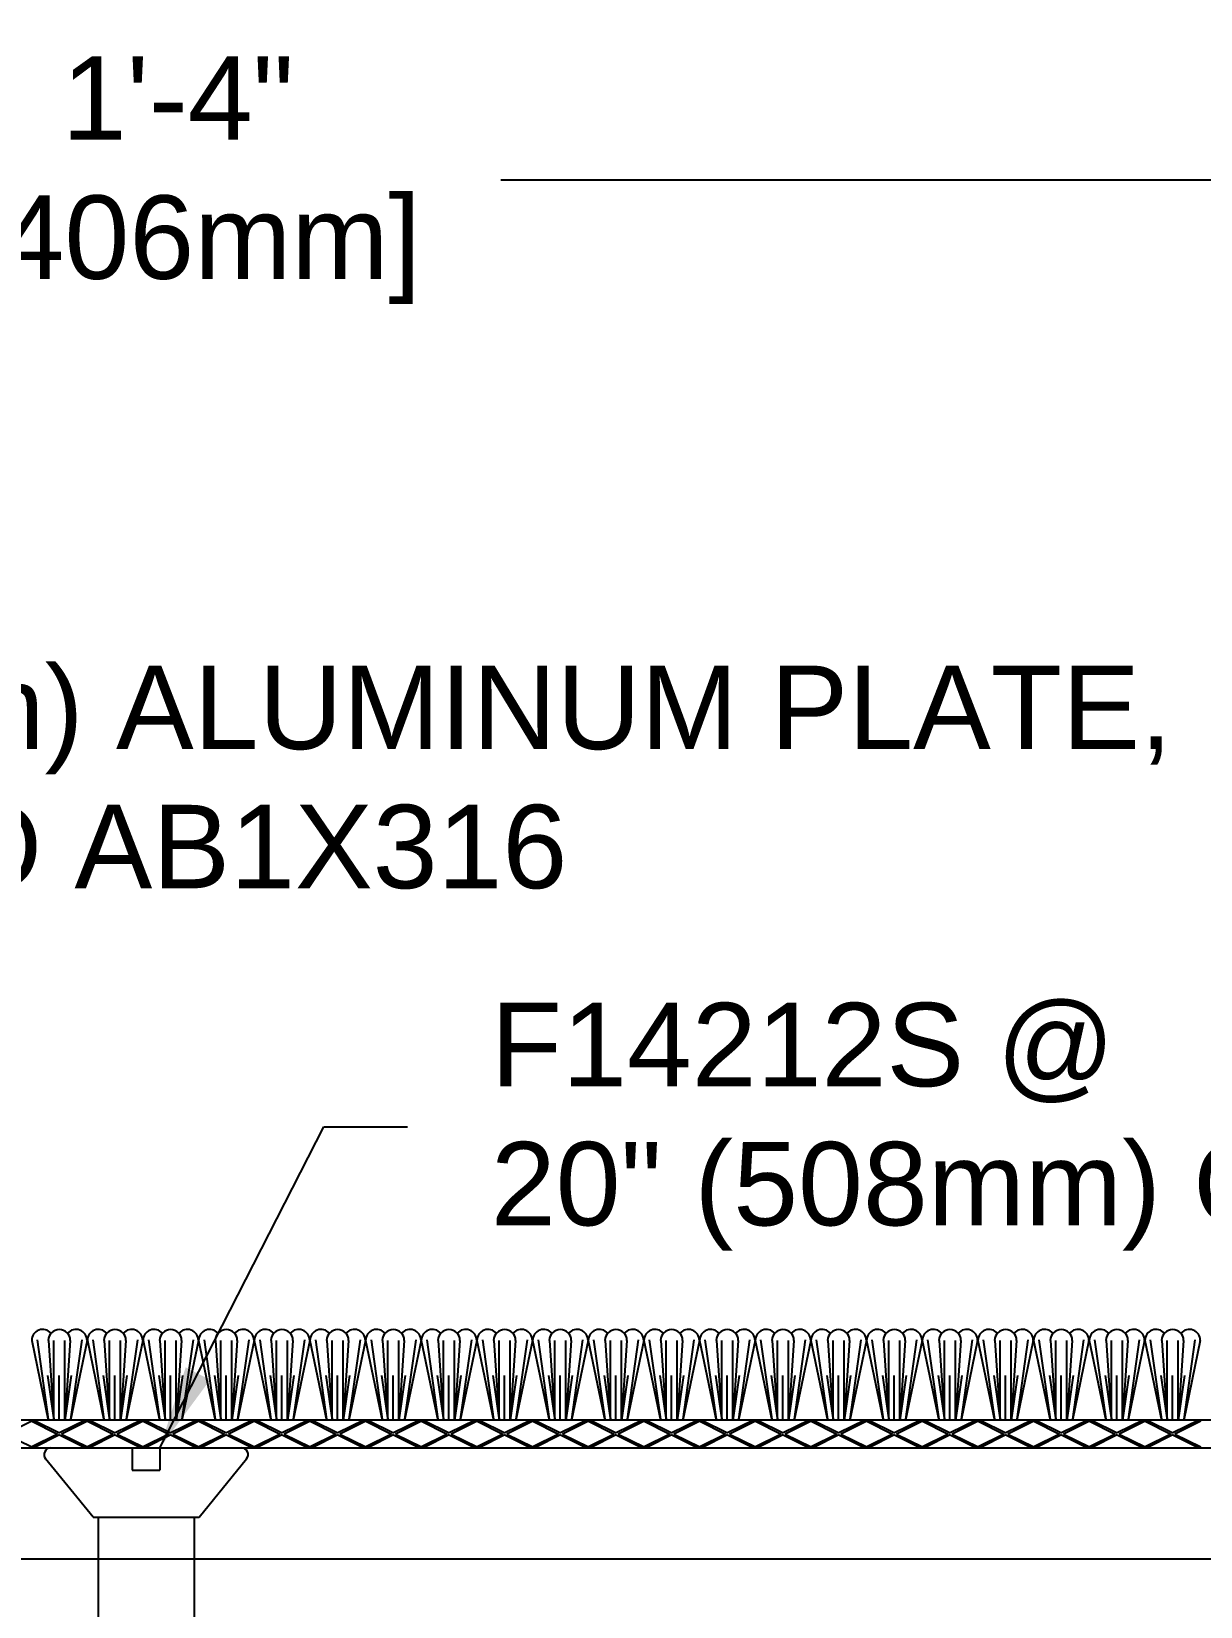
# Model space of a CAD drawing. Header units: inches. Extents: x -1.4 to 50.7, y -1.4 to 10.9.
# Drawn here: x 11.603 to 14.228, y 3.949 to 7.487 of the extents above; entities that cross this region are included whole.
import ezdxf

# ---------------------------------------------------------------- set-up
doc = ezdxf.new("R2010")
doc.units = ezdxf.units.IN
doc.header["$MEASUREMENT"] = 0
for name, color, linetype in [('Anchors', 4, 'Continuous'), ('Conditions', 1, 'Continuous'), ('Dimensions', 3, 'Continuous'), ('Metals', 7, 'Continuous'), ('Text', 2, 'Continuous')]:
    doc.layers.add(name, color=color, linetype=linetype)
doc.styles.add('ARIAL', font='arial.ttf')
doc.dimstyles.new('Arial', dxfattribs={"dimscale": 1.5, "dimtxt": 0.125, "dimasz": 0.125, "dimexe": 0.125, "dimexo": 0.125, "dimgap": 0.125, "dimtad": 0, "dimtih": 1, "dimtoh": 1, "dimdec": 4, "dimzin": 0, "dimdsep": 46, "dimlunit": 4, "dimtxsty": 'ARIAL', "dimcen": 0.125, "dimadec": 0, "dimazin": 0, "dimtfac": 1, "dimtdec": 4, "dimtofl": 0, "dimtmove": 0, "dimatfit": 3, "dimfxl": 0, "dimfrac": 2, "dimtolj": 1, "dimtzin": 0, "dimarcsym": 0})

# ---------------------------------------------------------------- blocks, each defined once
blk = doc.blocks.new('*D14')
at = {"layer": 'Defpoints', "color": 0}
for p in [(21.4536, 8.95), (2.2542, 4.4823), (21.4536, 4.4823)]:
    blk.add_point(p, dxfattribs=at)
at = {"layer": 'Dimensions', "color": 0, "lineweight": -2}
for p, q in [((2.2542, 4.6698), (2.2542, 9.1375)), ((21.4536, 4.6698), (21.4536, 9.1375)), ((2.4417, 8.95), (11.2416, 8.95)), ((21.2661, 8.95), (12.68, 8.95))]:
    blk.add_line(p, q, dxfattribs=at)
at = {"layer": 'Dimensions', "color": 0}
for points in [[(2.4417, 8.9812), (2.4417, 8.9187), (2.2542, 8.95)], [(21.2661, 8.9812), (21.2661, 8.9187), (21.4536, 8.95)]]:
    blk.add_solid(points, dxfattribs=at)
at = {"layer": 'Dimensions', "color": 0, "insert": (11.9608, 8.95), "char_height": 0.1875, "attachment_point": 5, "style": 'ARIAL'}
blk.add_mtext('\\A1;1\'-7 3/16"\\P [488mm]', dxfattribs=at)
blk = doc.blocks.new('*D18')
at = {"layer": 'Defpoints', "color": 0}
for p in [(3.0001, 8.0384), (3.0001, 4.4773), (20.7077, 4.4773)]:
    blk.add_point(p, dxfattribs=at)
at = {"layer": 'Dimensions', "color": 0, "lineweight": -2}
for p, q in [((3.0001, 4.6648), (3.0001, 8.2259)), ((20.7077, 4.6648), (20.7077, 8.2259)), ((3.1876, 8.0384), (11.1217, 8.0384)), ((20.5202, 8.0384), (12.7057, 8.0384))]:
    blk.add_line(p, q, dxfattribs=at)
at = {"layer": 'Dimensions', "color": 0}
for points in [[(3.1876, 8.0697), (3.1876, 8.0072), (3.0001, 8.0384)], [(20.5202, 8.0697), (20.5202, 8.0072), (20.7077, 8.0384)]]:
    blk.add_solid(points, dxfattribs=at)
at = {"layer": 'Dimensions', "color": 0, "insert": (11.9137, 8.0384), "char_height": 0.1875, "attachment_point": 5, "style": 'ARIAL'}
blk.add_mtext('\\A1;1\'-5 11/16"\\P [450mm]', dxfattribs=at)
blk = doc.blocks.new('*D21')
at = {"layer": 'Defpoints', "color": 0}
for p in [(19.8539, 7.153), (3.8539, 4.4773), (19.8539, 4.4773)]:
    blk.add_point(p, dxfattribs=at)
at = {"layer": 'Dimensions', "color": 0, "lineweight": -2}
for p, q in [((3.8539, 4.6648), (3.8539, 7.3405)), ((19.8539, 4.6648), (19.8539, 7.3405)), ((4.0414, 7.153), (11.2072, 7.153)), ((19.6664, 7.153), (12.657, 7.153))]:
    blk.add_line(p, q, dxfattribs=at)
at = {"layer": 'Dimensions', "color": 0}
for points in [[(4.0414, 7.1843), (4.0414, 7.1218), (3.8539, 7.153)], [(19.6664, 7.1843), (19.6664, 7.1218), (19.8539, 7.153)]]:
    blk.add_solid(points, dxfattribs=at)
at = {"layer": 'Dimensions', "color": 0, "insert": (11.9321, 7.153), "char_height": 0.1875, "attachment_point": 5, "style": 'ARIAL'}
blk.add_mtext('\\A1;1\'-4"\\P [406mm]', dxfattribs=at)
blk = doc.blocks.new('F14212S')
for p, q in [((-0.1121, -0.159), (-0.2187, -0.0281)), ((-0.2071, -0.0037), (-0.0241, -0.0037)), ((-0.0241, -0.0037), (-0.0241, -0.0537)), ((0.0379, -0.0037), (0.0379, -0.0537)), ((0.0379, -0.0037), (0.2209, -0.0037)), ((0.1259, -0.159), (0.2326, -0.0281)), ((-0.0241, -0.0537), (0.0379, -0.0537)), ((-0.1121, -0.159), (0.1259, -0.159)), ((-0.1011, -0.159), (-0.1011, -0.4983)), ((0.1149, -0.159), (0.1149, -0.4983)), ((-0.1121, -0.5037), (-0.1011, -0.4983)), ((-0.1121, -0.5037), (-0.0609, -0.4983)), ((-0.1121, -0.5037), (-0.0781, -0.5233)), ((-0.1121, -0.5537), (0.1259, -0.5287)), ((0.1149, -0.4983), (-0.1011, -0.4983)), ((-0.0781, -0.5233), (0.0919, -0.4983)), ((-0.0781, -0.534), (0.0919, -0.509)), ((-0.0781, -0.5233), (-0.0781, -0.534)), ((0.1149, -0.4983), (0.0919, -0.509)), ((0.1259, -0.5287), (0.0919, -0.509)), ((0.1259, -0.5287), (0.0919, -0.5483)), ((-0.1121, -0.5537), (-0.0781, -0.534)), ((-0.1121, -0.5537), (-0.0781, -0.5733)), ((-0.0781, -0.5733), (0.0919, -0.5483)), ((-0.0781, -0.584), (0.0919, -0.559)), ((0.0919, -0.5483), (0.0919, -0.559)), ((0.1259, -0.5787), (0.0919, -0.559)), ((-0.1121, -0.6037), (0.1259, -0.5787)), ((-0.1121, -0.6037), (-0.0781, -0.584)), ((-0.0781, -0.5733), (-0.0781, -0.584)), ((-0.0781, -0.6233), (0.0919, -0.5983)), ((0.1259, -0.5787), (0.0919, -0.5983)), ((0.0919, -0.5983), (0.0919, -0.609)), ((-0.1121, -0.6037), (-0.0781, -0.6233)), ((-0.1121, -0.6537), (0.1259, -0.6287)), ((-0.1121, -0.6537), (-0.0781, -0.634)), ((-0.0781, -0.634), (0.0919, -0.609)), ((-0.0781, -0.6233), (-0.0781, -0.634)), ((0.1259, -0.6287), (0.0919, -0.609)), ((0.1259, -0.6287), (0.0919, -0.6483)), ((-0.1121, -0.6537), (-0.0781, -0.6733)), ((-0.0781, -0.6733), (0.0919, -0.6483)), ((-0.0781, -0.684), (0.0919, -0.659)), ((0.0919, -0.6483), (0.0919, -0.659)), ((0.1259, -0.6787), (0.0919, -0.659)), ((-0.1121, -0.7037), (0.1259, -0.6787)), ((-0.1121, -0.7037), (-0.0781, -0.684)), ((-0.1121, -0.7037), (-0.0781, -0.7233)), ((-0.0781, -0.6733), (-0.0781, -0.684)), ((-0.0781, -0.7233), (0.0919, -0.6983)), ((0.1259, -0.6787), (0.0919, -0.6983)), ((0.0919, -0.6983), (0.0919, -0.709)), ((-0.1121, -0.7537), (0.1259, -0.7287)), ((-0.1121, -0.7537), (-0.0781, -0.734)), ((-0.0781, -0.734), (0.0919, -0.709)), ((-0.0781, -0.7233), (-0.0781, -0.734)), ((0.1259, -0.7287), (0.0919, -0.709)), ((0.1259, -0.7287), (0.0919, -0.7483)), ((-0.1121, -0.7537), (-0.0781, -0.7733)), ((-0.0781, -0.7733), (0.0919, -0.7483)), ((-0.0781, -0.784), (0.0919, -0.759)), ((-0.0781, -0.7733), (-0.0781, -0.784)), ((0.0919, -0.7483), (0.0919, -0.759)), ((0.1259, -0.7787), (0.0919, -0.759)), ((-0.1121, -0.8037), (0.1259, -0.7787)), ((-0.1121, -0.8037), (-0.0781, -0.784)), ((-0.1121, -0.8037), (-0.0781, -0.8233)), ((-0.0781, -0.8233), (0.0919, -0.7983)), ((-0.0781, -0.834), (0.0919, -0.809)), ((0.1259, -0.7787), (0.0919, -0.7983)), ((0.0919, -0.7983), (0.0919, -0.809)), ((0.1259, -0.8287), (0.0919, -0.809)), ((-0.1121, -0.8537), (0.1259, -0.8287)), ((-0.1121, -0.8537), (-0.0781, -0.834)), ((-0.0781, -0.8233), (-0.0781, -0.834)), ((-0.0781, -0.8733), (0.0919, -0.8483)), ((0.1259, -0.8287), (0.0919, -0.8483)), ((0.0919, -0.8483), (0.0919, -0.859)), ((-0.1121, -0.8537), (-0.0781, -0.8733)), ((-0.1121, -0.9037), (0.1259, -0.8787)), ((-0.1121, -0.9037), (-0.0781, -0.884)), ((-0.0781, -0.884), (0.0919, -0.859)), ((-0.0781, -0.8733), (-0.0781, -0.884)), ((0.1259, -0.8787), (0.0919, -0.859)), ((0.1259, -0.8787), (0.0919, -0.8983)), ((-0.1121, -0.9037), (-0.0781, -0.9233)), ((-0.0781, -0.9233), (0.0919, -0.8983)), ((-0.0781, -0.934), (0.0919, -0.909)), ((0.0919, -0.8983), (0.0919, -0.909)), ((0.1259, -0.9287), (0.0919, -0.909)), ((-0.1121, -0.9537), (0.1259, -0.9287)), ((-0.1121, -0.9537), (-0.0781, -0.934)), ((-0.1121, -0.9537), (-0.0781, -0.9733)), ((-0.0781, -0.9233), (-0.0781, -0.934)), ((-0.0781, -0.9733), (0.0919, -0.9483)), ((0.1259, -0.9287), (0.0919, -0.9483)), ((0.0919, -0.9483), (0.0919, -0.959)), ((-0.1121, -1.0037), (0.1259, -0.9787)), ((-0.1121, -1.0037), (-0.0781, -0.984)), ((-0.0781, -0.984), (0.0919, -0.959)), ((-0.0781, -0.9733), (-0.0781, -0.984)), ((0.1259, -0.9787), (0.0919, -0.959)), ((0.1259, -0.9787), (0.0919, -0.9983)), ((-0.1121, -1.0037), (-0.0781, -1.0233)), ((-0.0781, -1.0233), (0.0919, -0.9983)), ((-0.0781, -1.034), (0.0919, -1.009)), ((-0.0781, -1.0233), (-0.0781, -1.034)), ((0.0919, -0.9983), (0.0919, -1.009)), ((0.1259, -1.0287), (0.0919, -1.009)), ((-0.1121, -1.0537), (0.1259, -1.0287)), ((-0.1121, -1.0537), (-0.0781, -1.034)), ((-0.1121, -1.0537), (-0.0781, -1.0733)), ((-0.0781, -1.0733), (0.0919, -1.0483)), ((-0.0781, -1.084), (0.0919, -1.059)), ((0.1259, -1.0287), (0.0919, -1.0483)), ((0.0919, -1.0483), (0.0919, -1.059)), ((0.1259, -1.0787), (0.0919, -1.059)), ((-0.1121, -1.1037), (0.1259, -1.0787)), ((-0.1121, -1.1037), (-0.0781, -1.084)), ((-0.0781, -1.0733), (-0.0781, -1.084)), ((0.1259, -1.0787), (0.0919, -1.0983)), ((-0.1121, -1.1037), (-0.0781, -1.1233)), ((-0.1121, -1.1537), (0.1259, -1.1287)), ((-0.0781, -1.1233), (0.0919, -1.0983)), ((-0.0781, -1.134), (0.0919, -1.109)), ((-0.0781, -1.1233), (-0.0781, -1.134)), ((0.0919, -1.0983), (0.0919, -1.109)), ((0.1259, -1.1287), (0.0919, -1.109)), ((0.1259, -1.1287), (0.0919, -1.1483)), ((-0.1121, -1.1537), (-0.0781, -1.134)), ((-0.1121, -1.1537), (-0.0781, -1.1733)), ((-0.0781, -1.1733), (0.0919, -1.1483)), ((-0.0781, -1.184), (0.0919, -1.159)), ((0.0919, -1.1483), (0.0919, -1.159)), ((0.1259, -1.1787), (0.0919, -1.159)), ((-0.1121, -1.2037), (0.1259, -1.1787)), ((-0.1121, -1.2037), (-0.0781, -1.184)), ((-0.0781, -1.1733), (-0.0781, -1.184)), ((-0.0781, -1.2233), (0.0919, -1.1983)), ((0.1259, -1.1787), (0.0919, -1.1983)), ((0.0919, -1.1983), (0.0919, -1.209)), ((-0.1121, -1.2037), (-0.0781, -1.2233)), ((-0.1121, -1.2537), (0.1259, -1.2287)), ((-0.1121, -1.2537), (-0.0781, -1.234)), ((-0.0781, -1.234), (0.0919, -1.209)), ((-0.0781, -1.2233), (-0.0781, -1.234)), ((0.1259, -1.2287), (0.0919, -1.209)), ((0.1259, -1.2287), (0.0919, -1.2483)), ((-0.1121, -1.2537), (-0.0781, -1.2733)), ((-0.0781, -1.2733), (0.0919, -1.2483)), ((-0.0781, -1.284), (0.0919, -1.259)), ((-0.0781, -1.2733), (-0.0781, -1.284)), ((0.0919, -1.2483), (0.0919, -1.259)), ((0.1259, -1.2787), (0.0919, -1.259)), ((-0.1121, -1.3037), (0.1259, -1.2787)), ((-0.1121, -1.3037), (-0.0781, -1.284)), ((-0.1121, -1.3037), (-0.0781, -1.3233)), ((-0.0781, -1.3233), (0.0919, -1.2983)), ((-0.0781, -1.334), (0.0919, -1.309)), ((0.1259, -1.2787), (0.0919, -1.2983)), ((0.0919, -1.2983), (0.0919, -1.309)), ((0.1259, -1.3287), (0.0919, -1.309)), ((-0.1121, -1.3537), (0.1259, -1.3287)), ((-0.1121, -1.3537), (-0.0781, -1.334)), ((-0.0781, -1.3233), (-0.0781, -1.334)), ((0.1259, -1.3287), (0.0919, -1.3483)), ((-0.1121, -1.3537), (-0.0781, -1.3733)), ((-0.1121, -1.4037), (0.1259, -1.3787)), ((-0.0781, -1.3733), (0.0919, -1.3483)), ((-0.0781, -1.384), (0.0919, -1.359)), ((-0.0781, -1.3733), (-0.0781, -1.384)), ((0.0919, -1.3483), (0.0919, -1.359)), ((0.1259, -1.3787), (0.0919, -1.359)), ((0.1259, -1.3787), (0.0919, -1.3983)), ((-0.1121, -1.4037), (-0.0781, -1.384)), ((-0.1121, -1.4037), (-0.0781, -1.4233)), ((-0.0781, -1.4233), (0.0919, -1.3983)), ((-0.0781, -1.434), (0.0919, -1.409)), ((0.0919, -1.3983), (0.0919, -1.409)), ((0.1259, -1.4287), (0.0919, -1.409)), ((-0.1121, -1.4537), (0.1259, -1.4287)), ((-0.1121, -1.4537), (-0.0781, -1.434)), ((-0.0781, -1.4233), (-0.0781, -1.434)), ((-0.0781, -1.4733), (0.0919, -1.4483)), ((0.1259, -1.4287), (0.0919, -1.4483)), ((0.0919, -1.4483), (0.0919, -1.459)), ((-0.1121, -1.4537), (-0.0781, -1.4733)), ((-0.1121, -1.5037), (0.1259, -1.4787)), ((-0.1121, -1.5037), (-0.0781, -1.484)), ((-0.0781, -1.484), (0.0919, -1.459)), ((-0.0781, -1.4733), (-0.0781, -1.484)), ((0.1259, -1.4787), (0.0919, -1.459)), ((0.1259, -1.4787), (0.0919, -1.4983)), ((-0.1121, -1.5037), (-0.0781, -1.5233)), ((-0.0781, -1.5233), (0.0919, -1.4983)), ((-0.0781, -1.534), (0.0919, -1.509)), ((0.0919, -1.4983), (0.0919, -1.509)), ((0.1259, -1.5287), (0.0919, -1.509)), ((-0.1121, -1.5537), (0.1259, -1.5287)), ((-0.1121, -1.5537), (-0.0781, -1.534)), ((-0.1121, -1.5537), (-0.0781, -1.5733)), ((-0.0781, -1.5233), (-0.0781, -1.534)), ((-0.0781, -1.5733), (0.0919, -1.5483)), ((0.1259, -1.5287), (0.0919, -1.5483)), ((0.0919, -1.5483), (0.0919, -1.559)), ((-0.1121, -1.6037), (0.1259, -1.5787)), ((-0.1121, -1.6037), (-0.0781, -1.584)), ((-0.0781, -1.584), (0.0919, -1.559)), ((-0.0781, -1.5733), (-0.0781, -1.584)), ((0.1259, -1.5787), (0.0919, -1.559)), ((0.1259, -1.5787), (0.0919, -1.5983)), ((-0.1121, -1.6037), (-0.0781, -1.6233)), ((-0.0781, -1.6233), (0.0919, -1.5983)), ((-0.0781, -1.634), (0.0919, -1.609)), ((-0.0781, -1.6233), (-0.0781, -1.634)), ((0.0919, -1.5983), (0.0919, -1.609)), ((0.1259, -1.6287), (0.0919, -1.609)), ((-0.1121, -1.6537), (0.1259, -1.6287)), ((-0.1121, -1.6537), (-0.0781, -1.634)), ((-0.1121, -1.6537), (-0.0781, -1.6733)), ((-0.0781, -1.6733), (0.0919, -1.6483)), ((-0.0781, -1.684), (0.0919, -1.659)), ((0.1259, -1.6287), (0.0919, -1.6483)), ((0.0919, -1.6483), (0.0919, -1.659)), ((0.1259, -1.6787), (0.0919, -1.659)), ((-0.1121, -1.7037), (0.1259, -1.6787)), ((-0.1121, -1.7037), (-0.0781, -1.684)), ((-0.0781, -1.6733), (-0.0781, -1.684)), ((-0.0781, -1.7233), (0.0919, -1.6983)), ((0.1259, -1.6787), (0.0919, -1.6983)), ((0.0919, -1.6983), (0.0919, -1.709)), ((-0.1121, -1.7037), (-0.0781, -1.7233)), ((-0.1121, -1.7537), (0.1259, -1.7287)), ((-0.0781, -1.734), (0.0919, -1.709)), ((-0.0781, -1.7233), (-0.0781, -1.734)), ((0.1259, -1.7287), (0.0919, -1.709)), ((0.1259, -1.7287), (0.0919, -1.7483)), ((-0.1121, -1.7537), (-0.0781, -1.734)), ((-0.1121, -1.7537), (-0.0781, -1.7733)), ((-0.0781, -1.7733), (0.0919, -1.7483)), ((-0.0781, -1.784), (0.0919, -1.759)), ((0.0919, -1.7483), (0.0919, -1.759)), ((0.1259, -1.7787), (0.0919, -1.759)), ((-0.1121, -1.8037), (0.1259, -1.7787)), ((-0.1121, -1.8037), (-0.0781, -1.784)), ((-0.1121, -1.8037), (-0.0781, -1.8233)), ((-0.0781, -1.7733), (-0.0781, -1.784)), ((-0.0781, -1.8233), (0.0919, -1.7983)), ((0.1259, -1.7787), (0.0919, -1.7983)), ((0.0919, -1.7983), (0.0919, -1.809)), ((-0.1121, -1.8537), (0.1259, -1.8287)), ((-0.1121, -1.8537), (-0.0781, -1.834)), ((-0.0781, -1.834), (0.0919, -1.809)), ((-0.0781, -1.8233), (-0.0781, -1.834)), ((0.1259, -1.8287), (0.0919, -1.809)), ((0.1259, -1.8287), (0.0919, -1.8483)), ((-0.1121, -1.8537), (-0.0781, -1.8733)), ((-0.0781, -1.8733), (0.0919, -1.8483)), ((-0.0781, -1.884), (0.0919, -1.859)), ((-0.0781, -1.8733), (-0.0781, -1.884)), ((0.0919, -1.8483), (0.0919, -1.859)), ((0.1259, -1.8787), (0.0919, -1.859)), ((-0.1121, -1.9037), (0.1259, -1.8787)), ((-0.1121, -1.9037), (-0.0781, -1.884)), ((-0.1121, -1.9037), (-0.0781, -1.9233)), ((-0.0781, -1.9233), (0.0919, -1.8983)), ((-0.0781, -1.934), (0.0919, -1.909)), ((0.1259, -1.8787), (0.0919, -1.8983)), ((0.0919, -1.8983), (0.0919, -1.909)), ((0.1259, -1.9287), (0.0919, -1.909)), ((-0.1121, -1.9537), (0.1259, -1.9287)), ((-0.1121, -1.9537), (-0.0781, -1.934)), ((-0.0781, -1.9233), (-0.0781, -1.934)), ((0.1259, -1.9287), (0.0919, -1.9483)), ((-0.1121, -1.9537), (-0.0781, -1.9733)), ((-0.1121, -2.0037), (0.1259, -1.9787)), ((-0.0781, -1.9733), (0.0919, -1.9483)), ((-0.0781, -1.984), (0.0919, -1.959)), ((-0.0781, -1.9733), (-0.0781, -1.984)), ((0.0919, -1.9483), (0.0919, -1.959)), ((0.1259, -1.9787), (0.0919, -1.959)), ((0.1259, -1.9787), (0.0919, -1.9983)), ((-0.1121, -2.0037), (-0.0781, -1.984)), ((-0.1121, -2.0037), (-0.0781, -2.0233)), ((-0.0781, -2.0233), (0.0919, -1.9983)), ((-0.0781, -2.034), (0.0919, -2.009)), ((0.0919, -1.9983), (0.0919, -2.009)), ((0.1259, -2.0287), (0.0919, -2.009)), ((-0.1121, -2.0537), (0.1259, -2.0287)), ((-0.1121, -2.0537), (-0.0781, -2.034)), ((-0.0781, -2.0233), (-0.0781, -2.034)), ((-0.0781, -2.0733), (0.0919, -2.0483)), ((0.1259, -2.0287), (0.0919, -2.0483)), ((0.0919, -2.0483), (0.0919, -2.059)), ((-0.1121, -2.0537), (-0.0781, -2.0733)), ((-0.1121, -2.1037), (0.1259, -2.0787)), ((-0.1121, -2.1037), (-0.0781, -2.084)), ((-0.0781, -2.084), (0.0919, -2.059)), ((-0.0781, -2.0733), (-0.0781, -2.084)), ((0.1259, -2.0787), (0.0919, -2.059)), ((0.1259, -2.0787), (0.0919, -2.0983)), ((-0.1121, -2.1037), (-0.0781, -2.1233)), ((-0.0781, -2.1233), (0.0919, -2.0983)), ((-0.0781, -2.134), (0.0919, -2.109)), ((0.0919, -2.0983), (0.0919, -2.109)), ((0.1259, -2.1287), (0.0919, -2.109)), ((-0.1121, -2.1537), (0.1259, -2.1287)), ((-0.1121, -2.1537), (-0.0781, -2.134)), ((-0.1121, -2.1537), (-0.0781, -2.1733)), ((-0.0781, -2.1233), (-0.0781, -2.134)), ((-0.0781, -2.1733), (0.0919, -2.1483)), ((0.1259, -2.1287), (0.0919, -2.1483)), ((0.0919, -2.1483), (0.0919, -2.159)), ((-0.1121, -2.2037), (0.1259, -2.1787)), ((-0.1121, -2.2037), (-0.0781, -2.184)), ((-0.0781, -2.184), (0.0919, -2.159)), ((-0.0781, -2.1733), (-0.0781, -2.184)), ((0.1259, -2.1787), (0.0919, -2.159)), ((0.1259, -2.1787), (0.0919, -2.1983)), ((-0.1121, -2.2037), (-0.0781, -2.2233)), ((-0.1121, -2.2537), (0.1259, -2.2287)), ((-0.0781, -2.2233), (0.0919, -2.1983)), ((-0.0781, -2.234), (0.0919, -2.209)), ((-0.0781, -2.2233), (-0.0781, -2.234)), ((0.0919, -2.1983), (0.0919, -2.209)), ((0.1259, -2.2287), (0.0919, -2.209)), ((0.1259, -2.2287), (0.0919, -2.2483)), ((-0.1121, -2.2537), (-0.0781, -2.234)), ((-0.1121, -2.2537), (-0.0781, -2.2733)), ((-0.0781, -2.2733), (0.0919, -2.2483)), ((-0.0781, -2.284), (0.0919, -2.259)), ((0.0919, -2.2483), (0.0919, -2.259)), ((0.1259, -2.2787), (0.0919, -2.259)), ((-0.1121, -2.3037), (0.1259, -2.2787)), ((-0.1121, -2.3037), (-0.0781, -2.284)), ((-0.0781, -2.2733), (-0.0781, -2.284)), ((-0.0781, -2.3233), (0.0919, -2.2983)), ((0.1259, -2.2787), (0.0919, -2.2983)), ((0.0919, -2.2983), (0.0919, -2.309)), ((-0.1121, -2.3037), (-0.0781, -2.3233)), ((-0.1121, -2.3537), (0.1259, -2.3287)), ((-0.1121, -2.3537), (-0.0781, -2.334)), ((-0.0781, -2.334), (0.0919, -2.309)), ((-0.0781, -2.3233), (-0.0781, -2.334)), ((0.1259, -2.3287), (0.0919, -2.309)), ((0.1259, -2.3287), (0.0919, -2.3483)), ((-0.1121, -2.3537), (-0.0781, -2.3733)), ((-0.0781, -2.3733), (0.0919, -2.3483)), ((-0.0781, -2.384), (0.0919, -2.359)), ((0.0919, -2.3483), (0.0919, -2.359)), ((0.1259, -2.3787), (0.0919, -2.359)), ((-0.1121, -2.4037), (0.1259, -2.3787)), ((-0.1121, -2.4037), (-0.0781, -2.384)), ((-0.1121, -2.4037), (-0.0781, -2.4233)), ((-0.0781, -2.3733), (-0.0781, -2.384)), ((-0.0781, -2.4233), (0.0919, -2.3983)), ((0.1259, -2.3787), (0.0919, -2.3983)), ((0.0919, -2.3983), (0.0919, -2.409)), ((-0.1121, -2.4537), (0.1259, -2.4287)), ((-0.1121, -2.4537), (-0.0781, -2.434)), ((-0.0781, -2.434), (0.0919, -2.409)), ((-0.0781, -2.4233), (-0.0781, -2.434)), ((0.1259, -2.4287), (0.0919, -2.409)), ((0.1259, -2.4287), (0.0919, -2.4483)), ((-0.1121, -2.4537), (-0.0781, -2.4733)), ((-0.0781, -2.4733), (0.0919, -2.4483)), ((-0.0781, -2.484), (0.0919, -2.459)), ((-0.0781, -2.4733), (-0.0781, -2.484)), ((0.0919, -2.4483), (0.0919, -2.459)), ((0.1259, -2.4787), (0.0919, -2.459)), ((-0.1029, -2.5037), (0.1259, -2.4787)), ((-0.1029, -2.5037), (-0.0781, -2.484)), ((-0.1029, -2.5037), (0.0554, -2.5037)), ((0.0554, -2.5037), (0.0919, -2.4983)), ((0.1259, -2.4787), (0.0919, -2.4983))]:
    blk.add_line(p, q)
for centre, start, end in [((-0.2071, -0.0187), 90, 219.032), ((0.2209, -0.0187), 320.968, 90)]:
    blk.add_arc(centre, 0.015, start, end)
blk = doc.blocks.new('*U32')
for p, q in [((16, 0.0625), (0, 0.0625)), ((7.75, 0.0603), (7.692, 0.0312)), ((7.75, 0.0603), (7.808, 0.0312)), ((7.7545, 0.0625), (7.8125, 0.0335)), ((7.8705, 0.0625), (7.8125, 0.0335)), ((7.875, 0.0603), (7.817, 0.0312)), ((7.875, 0.0603), (7.933, 0.0312)), ((7.8795, 0.0625), (7.9375, 0.0335)), ((7.9955, 0.0625), (7.9375, 0.0335)), ((8, 0.0603), (7.942, 0.0312)), ((8, 0.0603), (8.058, 0.0312)), ((8.0045, 0.0625), (8.0625, 0.0335)), ((8.1205, 0.0625), (8.0625, 0.0335)), ((8.125, 0.0603), (8.067, 0.0312)), ((8.125, 0.0603), (8.183, 0.0312)), ((8.1295, 0.0625), (8.1875, 0.0335)), ((8.2455, 0.0625), (8.1875, 0.0335)), ((8.25, 0.0603), (8.192, 0.0312)), ((8.25, 0.0603), (8.308, 0.0312)), ((8.2545, 0.0625), (8.3125, 0.0335)), ((8.3705, 0.0625), (8.3125, 0.0335)), ((8.375, 0.0603), (8.317, 0.0312)), ((8.375, 0.0603), (8.433, 0.0312)), ((8.3795, 0.0625), (8.4375, 0.0335)), ((8.4955, 0.0625), (8.4375, 0.0335)), ((8.5, 0.0603), (8.442, 0.0312)), ((8.5, 0.0603), (8.558, 0.0312)), ((8.5045, 0.0625), (8.5625, 0.0335)), ((8.6205, 0.0625), (8.5625, 0.0335)), ((8.625, 0.0603), (8.567, 0.0312)), ((8.625, 0.0603), (8.683, 0.0312)), ((8.6295, 0.0625), (8.6875, 0.0335)), ((8.7455, 0.0625), (8.6875, 0.0335)), ((8.75, 0.0603), (8.692, 0.0312)), ((8.75, 0.0603), (8.808, 0.0312)), ((8.7545, 0.0625), (8.8125, 0.0335)), ((8.8705, 0.0625), (8.8125, 0.0335)), ((8.875, 0.0603), (8.817, 0.0312)), ((8.875, 0.0603), (8.933, 0.0312)), ((8.8795, 0.0625), (8.9375, 0.0335)), ((8.9955, 0.0625), (8.9375, 0.0335)), ((9, 0.0603), (8.942, 0.0312)), ((9, 0.0603), (9.058, 0.0312)), ((9.0045, 0.0625), (9.0625, 0.0335)), ((9.1205, 0.0625), (9.0625, 0.0335)), ((9.125, 0.0603), (9.067, 0.0312)), ((9.125, 0.0603), (9.183, 0.0312)), ((9.1295, 0.0625), (9.1875, 0.0335)), ((9.2455, 0.0625), (9.1875, 0.0335)), ((9.25, 0.0603), (9.192, 0.0312)), ((9.25, 0.0603), (9.308, 0.0312)), ((9.2545, 0.0625), (9.3125, 0.0335)), ((9.3705, 0.0625), (9.3125, 0.0335)), ((9.375, 0.0603), (9.317, 0.0312)), ((9.375, 0.0603), (9.433, 0.0312)), ((9.3795, 0.0625), (9.4375, 0.0335)), ((9.4955, 0.0625), (9.4375, 0.0335)), ((9.5, 0.0603), (9.442, 0.0312)), ((9.5, 0.0603), (9.558, 0.0312)), ((9.5045, 0.0625), (9.5625, 0.0335)), ((9.6205, 0.0625), (9.5625, 0.0335)), ((9.625, 0.0603), (9.567, 0.0312)), ((9.625, 0.0603), (9.683, 0.0312)), ((9.6295, 0.0625), (9.6875, 0.0335)), ((9.7455, 0.0625), (9.6875, 0.0335)), ((9.75, 0.0603), (9.692, 0.0312)), ((9.75, 0.0603), (9.808, 0.0312)), ((9.7545, 0.0625), (9.8125, 0.0335)), ((9.8705, 0.0625), (9.8125, 0.0335)), ((9.875, 0.0603), (9.817, 0.0312)), ((9.875, 0.0603), (9.933, 0.0312)), ((9.8795, 0.0625), (9.9375, 0.0335)), ((9.9955, 0.0625), (9.9375, 0.0335)), ((10, 0.0603), (9.942, 0.0312)), ((10, 0.0603), (10.058, 0.0312)), ((10.0045, 0.0625), (10.0625, 0.0335)), ((10.1205, 0.0625), (10.0625, 0.0335)), ((10.125, 0.0603), (10.067, 0.0312)), ((10.125, 0.0603), (10.183, 0.0312)), ((10.1295, 0.0625), (10.1875, 0.0335)), ((10.2455, 0.0625), (10.1875, 0.0335)), ((10.25, 0.0603), (10.192, 0.0312)), ((10.25, 0.0603), (10.308, 0.0312)), ((10.2545, 0.0625), (10.3125, 0.0335)), ((10.3705, 0.0625), (10.3125, 0.0335)), ((10.375, 0.0603), (10.317, 0.0312)), ((0, 0), (16, 0)), ((7.692, 0.0312), (7.75, 0.0022)), ((7.808, 0.0312), (7.75, 0.0022)), ((7.8125, 0.029), (7.7545, 0)), ((7.8125, 0.029), (7.8705, 0)), ((7.817, 0.0312), (7.875, 0.0022)), ((7.933, 0.0312), (7.875, 0.0022)), ((7.9375, 0.029), (7.8795, 0)), ((7.9375, 0.029), (7.9955, 0)), ((7.942, 0.0312), (8, 0.0022)), ((8.058, 0.0312), (8, 0.0022)), ((8.0625, 0.029), (8.0045, 0)), ((8.0625, 0.029), (8.1205, 0)), ((8.067, 0.0312), (8.125, 0.0022)), ((8.183, 0.0312), (8.125, 0.0022)), ((8.1875, 0.029), (8.1295, 0)), ((8.1875, 0.029), (8.2455, 0)), ((8.192, 0.0312), (8.25, 0.0022)), ((8.308, 0.0312), (8.25, 0.0022)), ((8.3125, 0.029), (8.2545, 0)), ((8.3125, 0.029), (8.3705, 0)), ((8.317, 0.0312), (8.375, 0.0022)), ((8.433, 0.0312), (8.375, 0.0022)), ((8.4375, 0.029), (8.3795, 0)), ((8.4375, 0.029), (8.4955, 0)), ((8.442, 0.0312), (8.5, 0.0022)), ((8.558, 0.0312), (8.5, 0.0022)), ((8.5625, 0.029), (8.5045, 0)), ((8.5625, 0.029), (8.6205, 0)), ((8.567, 0.0312), (8.625, 0.0022)), ((8.683, 0.0312), (8.625, 0.0022)), ((8.6875, 0.029), (8.6295, 0)), ((8.6875, 0.029), (8.7455, 0)), ((8.692, 0.0312), (8.75, 0.0022)), ((8.808, 0.0312), (8.75, 0.0022)), ((8.8125, 0.029), (8.7545, 0)), ((8.8125, 0.029), (8.8705, 0)), ((8.817, 0.0312), (8.875, 0.0022)), ((8.933, 0.0312), (8.875, 0.0022)), ((8.9375, 0.029), (8.8795, 0)), ((8.9375, 0.029), (8.9955, 0)), ((8.942, 0.0312), (9, 0.0022)), ((9.058, 0.0312), (9, 0.0022)), ((9.0625, 0.029), (9.0045, 0)), ((9.0625, 0.029), (9.1205, 0)), ((9.067, 0.0312), (9.125, 0.0022)), ((9.183, 0.0312), (9.125, 0.0022)), ((9.1875, 0.029), (9.1295, 0)), ((9.1875, 0.029), (9.2455, 0)), ((9.192, 0.0312), (9.25, 0.0022)), ((9.308, 0.0312), (9.25, 0.0022)), ((9.3125, 0.029), (9.2545, 0)), ((9.3125, 0.029), (9.3705, 0)), ((9.317, 0.0312), (9.375, 0.0022)), ((9.433, 0.0312), (9.375, 0.0022)), ((9.4375, 0.029), (9.3795, 0)), ((9.4375, 0.029), (9.4955, 0)), ((9.442, 0.0312), (9.5, 0.0022)), ((9.558, 0.0312), (9.5, 0.0022)), ((9.5625, 0.029), (9.5045, 0)), ((9.5625, 0.029), (9.6205, 0)), ((9.567, 0.0312), (9.625, 0.0022)), ((9.683, 0.0312), (9.625, 0.0022)), ((9.6875, 0.029), (9.6295, 0)), ((9.6875, 0.029), (9.7455, 0)), ((9.692, 0.0312), (9.75, 0.0022)), ((9.808, 0.0312), (9.75, 0.0022)), ((9.8125, 0.029), (9.7545, 0)), ((9.8125, 0.029), (9.8705, 0)), ((9.817, 0.0312), (9.875, 0.0022)), ((9.933, 0.0312), (9.875, 0.0022)), ((9.9375, 0.029), (9.8795, 0)), ((9.9375, 0.029), (9.9955, 0)), ((9.942, 0.0312), (10, 0.0022)), ((10.058, 0.0312), (10, 0.0022)), ((10.0625, 0.029), (10.0045, 0)), ((10.0625, 0.029), (10.1205, 0)), ((10.067, 0.0312), (10.125, 0.0022)), ((10.183, 0.0312), (10.125, 0.0022)), ((10.1875, 0.029), (10.1295, 0)), ((10.1875, 0.029), (10.2455, 0)), ((10.192, 0.0312), (10.25, 0.0022)), ((10.308, 0.0312), (10.25, 0.0022)), ((10.3125, 0.029), (10.2545, 0)), ((10.3125, 0.029), (10.3705, 0)), ((10.317, 0.0312), (10.375, 0.0022))]:
    blk.add_line(p, q)
for points in [[(7.7499, 0.2412), (7.7873, 0.0625)], [(7.7619, 0.243), (7.7869, 0.0642)], [(7.7874, 0.2412), (7.7999, 0.0625)], [(7.7999, 0.0625), (7.7999, 0.2412)], [(7.8242, 0.0625), (7.8242, 0.2412)], [(7.8367, 0.2412), (7.8242, 0.0625)], [(7.8742, 0.2412), (7.8368, 0.0625)], [(7.8622, 0.243), (7.8372, 0.0642)], [(7.8749, 0.2412), (7.9123, 0.0625)], [(7.8869, 0.243), (7.9119, 0.0642)], [(7.9124, 0.2412), (7.9249, 0.0625)], [(7.9249, 0.0625), (7.9249, 0.2412)], [(7.9492, 0.0625), (7.9492, 0.2412)], [(7.9617, 0.2412), (7.9492, 0.0625)], [(7.9992, 0.2412), (7.9618, 0.0625)], [(7.9872, 0.243), (7.9622, 0.0642)], [(7.9999, 0.2412), (8.0373, 0.0625)], [(8.0119, 0.243), (8.0369, 0.0642)], [(8.0374, 0.2412), (8.0499, 0.0625)], [(8.0499, 0.0625), (8.0499, 0.2412)], [(8.0742, 0.0625), (8.0742, 0.2412)], [(8.0867, 0.2412), (8.0742, 0.0625)], [(8.1242, 0.2412), (8.0868, 0.0625)], [(8.1122, 0.243), (8.0872, 0.0642)], [(8.1249, 0.2412), (8.1623, 0.0625)], [(8.1369, 0.243), (8.1619, 0.0642)], [(8.1624, 0.2412), (8.1749, 0.0625)], [(8.1749, 0.0625), (8.1749, 0.2412)], [(8.1992, 0.0625), (8.1992, 0.2412)], [(8.2117, 0.2412), (8.1992, 0.0625)], [(8.2492, 0.2412), (8.2118, 0.0625)], [(8.2372, 0.243), (8.2122, 0.0642)], [(8.2499, 0.2412), (8.2873, 0.0625)], [(8.2619, 0.243), (8.2869, 0.0642)], [(8.2874, 0.2412), (8.2999, 0.0625)], [(8.2999, 0.0625), (8.2999, 0.2412)], [(8.3242, 0.0625), (8.3242, 0.2412)], [(8.3367, 0.2412), (8.3242, 0.0625)], [(8.3742, 0.2412), (8.3368, 0.0625)], [(8.3622, 0.243), (8.3372, 0.0642)], [(8.3749, 0.2412), (8.4123, 0.0625)], [(8.3869, 0.243), (8.4119, 0.0642)], [(8.4124, 0.2412), (8.4249, 0.0625)], [(8.4249, 0.0625), (8.4249, 0.2412)], [(8.4492, 0.0625), (8.4492, 0.2412)], [(8.4617, 0.2412), (8.4492, 0.0625)], [(8.4992, 0.2412), (8.4618, 0.0625)], [(8.4872, 0.243), (8.4622, 0.0642)], [(8.4999, 0.2412), (8.5373, 0.0625)], [(8.5119, 0.243), (8.5369, 0.0642)], [(8.5374, 0.2412), (8.5499, 0.0625)], [(8.5499, 0.0625), (8.5499, 0.2412)], [(8.5742, 0.0625), (8.5742, 0.2412)], [(8.5867, 0.2412), (8.5742, 0.0625)], [(8.6242, 0.2412), (8.5868, 0.0625)], [(8.6122, 0.243), (8.5872, 0.0642)], [(8.6249, 0.2412), (8.6623, 0.0625)], [(8.6369, 0.243), (8.6619, 0.0642)], [(8.6624, 0.2412), (8.6749, 0.0625)], [(8.6749, 0.0625), (8.6749, 0.2412)], [(8.6992, 0.0625), (8.6992, 0.2412)], [(8.7117, 0.2412), (8.6992, 0.0625)], [(8.7492, 0.2412), (8.7118, 0.0625)], [(8.7372, 0.243), (8.7122, 0.0642)], [(8.7499, 0.2412), (8.7873, 0.0625)], [(8.7619, 0.243), (8.7869, 0.0642)], [(8.7874, 0.2412), (8.7999, 0.0625)], [(8.7999, 0.0625), (8.7999, 0.2412)], [(8.8242, 0.0625), (8.8242, 0.2412)], [(8.8367, 0.2412), (8.8242, 0.0625)], [(8.8742, 0.2412), (8.8368, 0.0625)], [(8.8622, 0.243), (8.8372, 0.0642)], [(8.8749, 0.2412), (8.9123, 0.0625)], [(8.8869, 0.243), (8.9119, 0.0642)], [(8.9124, 0.2412), (8.9249, 0.0625)], [(8.9249, 0.0625), (8.9249, 0.2412)], [(8.9492, 0.0625), (8.9492, 0.2412)], [(8.9617, 0.2412), (8.9492, 0.0625)], [(8.9992, 0.2412), (8.9618, 0.0625)], [(8.9872, 0.243), (8.9622, 0.0642)], [(8.9999, 0.2412), (9.0373, 0.0625)], [(9.0119, 0.243), (9.0369, 0.0642)], [(9.0374, 0.2412), (9.0499, 0.0625)], [(9.0499, 0.0625), (9.0499, 0.2412)], [(9.0742, 0.0625), (9.0742, 0.2412)], [(9.0867, 0.2412), (9.0742, 0.0625)], [(9.1242, 0.2412), (9.0868, 0.0625)], [(9.1122, 0.243), (9.0872, 0.0642)], [(9.1249, 0.2412), (9.1623, 0.0625)], [(9.1369, 0.243), (9.1619, 0.0642)], [(9.1624, 0.2412), (9.1749, 0.0625)], [(9.1749, 0.0625), (9.1749, 0.2412)], [(9.1992, 0.0625), (9.1992, 0.2412)], [(9.2117, 0.2412), (9.1992, 0.0625)], [(9.2492, 0.2412), (9.2118, 0.0625)], [(9.2372, 0.243), (9.2122, 0.0642)], [(9.2499, 0.2412), (9.2873, 0.0625)], [(9.2619, 0.243), (9.2869, 0.0642)], [(9.2874, 0.2412), (9.2999, 0.0625)], [(9.2999, 0.0625), (9.2999, 0.2412)], [(9.3242, 0.0625), (9.3242, 0.2412)], [(9.3367, 0.2412), (9.3242, 0.0625)], [(9.3742, 0.2412), (9.3368, 0.0625)], [(9.3622, 0.243), (9.3372, 0.0642)], [(9.3749, 0.2412), (9.4123, 0.0625)], [(9.3869, 0.243), (9.4119, 0.0642)], [(9.4124, 0.2412), (9.4249, 0.0625)], [(9.4249, 0.0625), (9.4249, 0.2412)], [(9.4492, 0.0625), (9.4492, 0.2412)], [(9.4617, 0.2412), (9.4492, 0.0625)], [(9.4992, 0.2412), (9.4618, 0.0625)], [(9.4872, 0.243), (9.4622, 0.0642)], [(9.4999, 0.2412), (9.5373, 0.0625)], [(9.5119, 0.243), (9.5369, 0.0642)], [(9.5374, 0.2412), (9.5499, 0.0625)], [(9.5499, 0.0625), (9.5499, 0.2412)], [(9.5742, 0.0625), (9.5742, 0.2412)], [(9.5867, 0.2412), (9.5742, 0.0625)], [(9.6242, 0.2412), (9.5868, 0.0625)], [(9.6122, 0.243), (9.5872, 0.0642)], [(9.6249, 0.2412), (9.6623, 0.0625)], [(9.6369, 0.243), (9.6619, 0.0642)], [(9.6624, 0.2412), (9.6749, 0.0625)], [(9.6749, 0.0625), (9.6749, 0.2412)], [(9.6992, 0.0625), (9.6992, 0.2412)], [(9.7117, 0.2412), (9.6992, 0.0625)], [(9.7492, 0.2412), (9.7118, 0.0625)], [(9.7372, 0.243), (9.7122, 0.0642)], [(9.7499, 0.2412), (9.7873, 0.0625)], [(9.7619, 0.243), (9.7869, 0.0642)], [(9.7874, 0.2412), (9.7999, 0.0625)], [(9.7999, 0.0625), (9.7999, 0.2412)], [(9.8242, 0.0625), (9.8242, 0.2412)], [(9.8367, 0.2412), (9.8242, 0.0625)], [(9.8742, 0.2412), (9.8368, 0.0625)], [(9.8622, 0.243), (9.8372, 0.0642)], [(9.8749, 0.2412), (9.9123, 0.0625)], [(9.8869, 0.243), (9.9119, 0.0642)], [(9.9124, 0.2412), (9.9249, 0.0625)], [(9.9249, 0.0625), (9.9249, 0.2412)], [(9.9492, 0.0625), (9.9492, 0.2412)], [(9.9617, 0.2412), (9.9492, 0.0625)], [(9.9992, 0.2412), (9.9618, 0.0625)], [(9.9872, 0.243), (9.9622, 0.0642)], [(9.9999, 0.2412), (10.0373, 0.0625)], [(10.0119, 0.243), (10.0369, 0.0642)], [(10.0374, 0.2412), (10.0499, 0.0625)], [(10.0499, 0.0625), (10.0499, 0.2412)], [(10.0742, 0.0625), (10.0742, 0.2412)], [(10.0867, 0.2412), (10.0742, 0.0625)], [(10.1242, 0.2412), (10.0868, 0.0625)], [(10.1122, 0.243), (10.0872, 0.0642)], [(10.1249, 0.2412), (10.1623, 0.0625)], [(10.1369, 0.243), (10.1619, 0.0642)], [(10.1624, 0.2412), (10.1749, 0.0625)], [(10.1749, 0.0625), (10.1749, 0.2412)], [(10.1992, 0.0625), (10.1992, 0.2412)], [(10.2117, 0.2412), (10.1992, 0.0625)], [(10.2492, 0.2412), (10.2118, 0.0625)], [(10.2372, 0.243), (10.2122, 0.0642)], [(10.2499, 0.2412), (10.2873, 0.0625)], [(10.2619, 0.243), (10.2869, 0.0642)], [(10.2874, 0.2412), (10.2999, 0.0625)], [(10.2999, 0.0625), (10.2999, 0.2412)], [(10.3242, 0.0625), (10.3242, 0.2412)], [(10.3367, 0.2412), (10.3242, 0.0625)], [(10.3742, 0.2412), (10.3368, 0.0625)], [(10.3622, 0.243), (10.3372, 0.0642)], [(7.7852, 0.1625), (7.7995, 0.0625)], [(7.812, 0.0625), (7.812, 0.1625)], [(7.8389, 0.1625), (7.8246, 0.0625)], [(7.9102, 0.1625), (7.9245, 0.0625)], [(7.937, 0.0625), (7.937, 0.1625)], [(7.9639, 0.1625), (7.9496, 0.0625)], [(8.0352, 0.1625), (8.0495, 0.0625)], [(8.062, 0.0625), (8.062, 0.1625)], [(8.0889, 0.1625), (8.0746, 0.0625)], [(8.1602, 0.1625), (8.1745, 0.0625)], [(8.187, 0.0625), (8.187, 0.1625)], [(8.2139, 0.1625), (8.1996, 0.0625)], [(8.2852, 0.1625), (8.2995, 0.0625)], [(8.312, 0.0625), (8.312, 0.1625)], [(8.3389, 0.1625), (8.3246, 0.0625)], [(8.4102, 0.1625), (8.4245, 0.0625)], [(8.437, 0.0625), (8.437, 0.1625)], [(8.4639, 0.1625), (8.4496, 0.0625)], [(8.5352, 0.1625), (8.5495, 0.0625)], [(8.562, 0.0625), (8.562, 0.1625)], [(8.5889, 0.1625), (8.5746, 0.0625)], [(8.6602, 0.1625), (8.6745, 0.0625)], [(8.687, 0.0625), (8.687, 0.1625)], [(8.7139, 0.1625), (8.6996, 0.0625)], [(8.7852, 0.1625), (8.7995, 0.0625)], [(8.812, 0.0625), (8.812, 0.1625)], [(8.8389, 0.1625), (8.8246, 0.0625)], [(8.9102, 0.1625), (8.9245, 0.0625)], [(8.937, 0.0625), (8.937, 0.1625)], [(8.9639, 0.1625), (8.9496, 0.0625)], [(9.0352, 0.1625), (9.0495, 0.0625)], [(9.062, 0.0625), (9.062, 0.1625)], [(9.0889, 0.1625), (9.0746, 0.0625)], [(9.1602, 0.1625), (9.1745, 0.0625)], [(9.187, 0.0625), (9.187, 0.1625)], [(9.2139, 0.1625), (9.1996, 0.0625)], [(9.2852, 0.1625), (9.2995, 0.0625)], [(9.312, 0.0625), (9.312, 0.1625)], [(9.3389, 0.1625), (9.3246, 0.0625)], [(9.4102, 0.1625), (9.4245, 0.0625)], [(9.437, 0.0625), (9.437, 0.1625)], [(9.4639, 0.1625), (9.4496, 0.0625)], [(9.5352, 0.1625), (9.5495, 0.0625)], [(9.562, 0.0625), (9.562, 0.1625)], [(9.5889, 0.1625), (9.5746, 0.0625)], [(9.6602, 0.1625), (9.6745, 0.0625)], [(9.687, 0.0625), (9.687, 0.1625)], [(9.7139, 0.1625), (9.6996, 0.0625)], [(9.7852, 0.1625), (9.7995, 0.0625)], [(9.812, 0.0625), (9.812, 0.1625)], [(9.8389, 0.1625), (9.8246, 0.0625)], [(9.9102, 0.1625), (9.9245, 0.0625)], [(9.937, 0.0625), (9.937, 0.1625)], [(9.9639, 0.1625), (9.9496, 0.0625)], [(10.0352, 0.1625), (10.0495, 0.0625)], [(10.062, 0.0625), (10.062, 0.1625)], [(10.0889, 0.1625), (10.0746, 0.0625)], [(10.1602, 0.1625), (10.1745, 0.0625)], [(10.187, 0.0625), (10.187, 0.1625)], [(10.2139, 0.1625), (10.1996, 0.0625)], [(10.2852, 0.1625), (10.2995, 0.0625)], [(10.312, 0.0625), (10.312, 0.1625)], [(10.3389, 0.1625), (10.3246, 0.0625)]]:
    blk.add_lwpolyline(points)
for centre, radius, start, end in [((7.7749, 0.2412), 0.025, 41.211, 180), ((7.812, 0.2412), 0.0247, 0, 180), ((7.8492, 0.2412), 0.025, 0, 138.789), ((7.8999, 0.2412), 0.025, 41.211, 180), ((7.937, 0.2412), 0.0247, 0, 180), ((7.9742, 0.2412), 0.025, 0, 138.789), ((8.0249, 0.2412), 0.025, 41.211, 180), ((8.062, 0.2412), 0.0247, 0, 180), ((8.0992, 0.2412), 0.025, 0, 138.789), ((8.1499, 0.2412), 0.025, 41.211, 180), ((8.187, 0.2412), 0.0247, 0, 180), ((8.2242, 0.2412), 0.025, 0, 138.789), ((8.2749, 0.2412), 0.025, 41.211, 180), ((8.312, 0.2412), 0.0247, 0, 180), ((8.3492, 0.2412), 0.025, 0, 138.789), ((8.3999, 0.2412), 0.025, 41.211, 180), ((8.437, 0.2412), 0.0247, 0, 180), ((8.4742, 0.2412), 0.025, 0, 138.789), ((8.5249, 0.2412), 0.025, 41.211, 180), ((8.562, 0.2412), 0.0247, 0, 180), ((8.5992, 0.2412), 0.025, 0, 138.789), ((8.6499, 0.2412), 0.025, 41.211, 180), ((8.687, 0.2412), 0.0247, 0, 180), ((8.7242, 0.2412), 0.025, 0, 138.789), ((8.7749, 0.2412), 0.025, 41.211, 180), ((8.812, 0.2412), 0.0247, 0, 180), ((8.8492, 0.2412), 0.025, 0, 138.789), ((8.8999, 0.2412), 0.025, 41.211, 180), ((8.937, 0.2412), 0.0247, 0, 180), ((8.9742, 0.2412), 0.025, 0, 138.789), ((9.0249, 0.2412), 0.025, 41.211, 180), ((9.062, 0.2412), 0.0247, 0, 180), ((9.0992, 0.2412), 0.025, 0, 138.789), ((9.1499, 0.2412), 0.025, 41.211, 180), ((9.187, 0.2412), 0.0247, 0, 180), ((9.2242, 0.2412), 0.025, 0, 138.789), ((9.2749, 0.2412), 0.025, 41.211, 180), ((9.312, 0.2412), 0.0247, 0, 180), ((9.3492, 0.2412), 0.025, 0, 138.789), ((9.3999, 0.2412), 0.025, 41.211, 180), ((9.437, 0.2412), 0.0247, 0, 180), ((9.4742, 0.2412), 0.025, 0, 138.789), ((9.5249, 0.2412), 0.025, 41.211, 180), ((9.562, 0.2412), 0.0247, 0, 180), ((9.5992, 0.2412), 0.025, 0, 138.789), ((9.6499, 0.2412), 0.025, 41.211, 180), ((9.687, 0.2412), 0.0247, 0, 180), ((9.7242, 0.2412), 0.025, 0, 138.789), ((9.7749, 0.2412), 0.025, 41.211, 180), ((9.812, 0.2412), 0.0247, 0, 180), ((9.8492, 0.2412), 0.025, 0, 138.789), ((9.8999, 0.2412), 0.025, 41.211, 180), ((9.937, 0.2412), 0.0247, 0, 180), ((9.9742, 0.2412), 0.025, 0, 138.789), ((10.0249, 0.2412), 0.025, 41.211, 180), ((10.062, 0.2412), 0.0247, 0, 180), ((10.0992, 0.2412), 0.025, 0, 138.789), ((10.1499, 0.2412), 0.025, 41.211, 180), ((10.187, 0.2412), 0.0247, 0, 180), ((10.2242, 0.2412), 0.025, 0, 138.789), ((10.2749, 0.2412), 0.025, 41.211, 180), ((10.312, 0.2412), 0.0247, 0, 180), ((10.3492, 0.2412), 0.025, 0, 138.789)]:
    blk.add_arc(centre, radius, start, end)

msp = doc.modelspace()

# ---------------------------------------------------------------- linework, layer by layer
at = {"layer": 'Metals'}
msp.add_lwpolyline([(3.85386, 4.30483), (19.85386, 4.30483), (19.85386, 4.05483), (3.85386, 4.05483)], close=True, dxfattribs=at)

# ---------------------------------------------------------------- block references
at = {"layer": 'Anchors'}
msp.add_blockref('F14212S', (11.85386, 4.30851), dxfattribs=at)
at = {"layer": 'Conditions'}
msp.add_blockref('*U32', (3.85386, 4.30483), dxfattribs=at)

# ---------------------------------------------------------------- texts
at = {"layer": 'Text', "char_height": 0.1875, "attachment_point": 4, "style": 'ARIAL'}
for s, insert, width in [('1/4" (6mm) ALUMINUM PLATE,\\PWELD TO AB1X316', (10.43398, 5.81086), 4.0266462), ('F14212S @\\P20" (508mm) O.C.', (12.63486, 5.02654), 3.129799)]:
    msp.add_mtext(s, dxfattribs=dict(at, insert=insert, width=width))

# ---------------------------------------------------------------- dimensions: what is measured, and where the dimension line sits
at = {"layer": 'Dimensions'}
for base, p1, p2, picture, middle in [((21.45356, 8.94999), (2.25417, 4.48233), (21.45356, 4.48233), '*D14', (11.96078, 8.94999)), ((3.00008, 8.03842), (20.70765, 4.47733), (3.00008, 4.47733), '*D18', (11.9137, 8.03842)), ((19.85386, 7.15304), (3.85386, 4.47733), (19.85386, 4.47733), '*D21', (11.93211, 7.15304))]:
    dim = msp.add_linear_dim(base=base, p1=p1, p2=p2, dimstyle='Arial', override={"dimpost": '\\X'}, dxfattribs=at)
    dim.commit()
    dim.dimension.update_dxf_attribs({"geometry": picture, "text_midpoint": middle, "dimtype": 160})

# ---------------------------------------------------------------- leaders
at = {"layer": 'Text', "annotation_type": 0, "has_hookline": 1, "hookline_direction": 0}
for points, text_width in [([(9.46974, 4.30483), (10.05898, 5.81086), (10.24648, 5.81086)], 3.67978), ([(11.89181, 4.30483), (12.25986, 5.02654), (12.44736, 5.02654)], 2.08578)]:
    msp.add_leader(points, dimstyle='Arial', override={"dimgap": 0.125, "dimtad": 0}, dxfattribs=dict(at, text_width=text_width))

doc.saveas('drawing.dxf')
